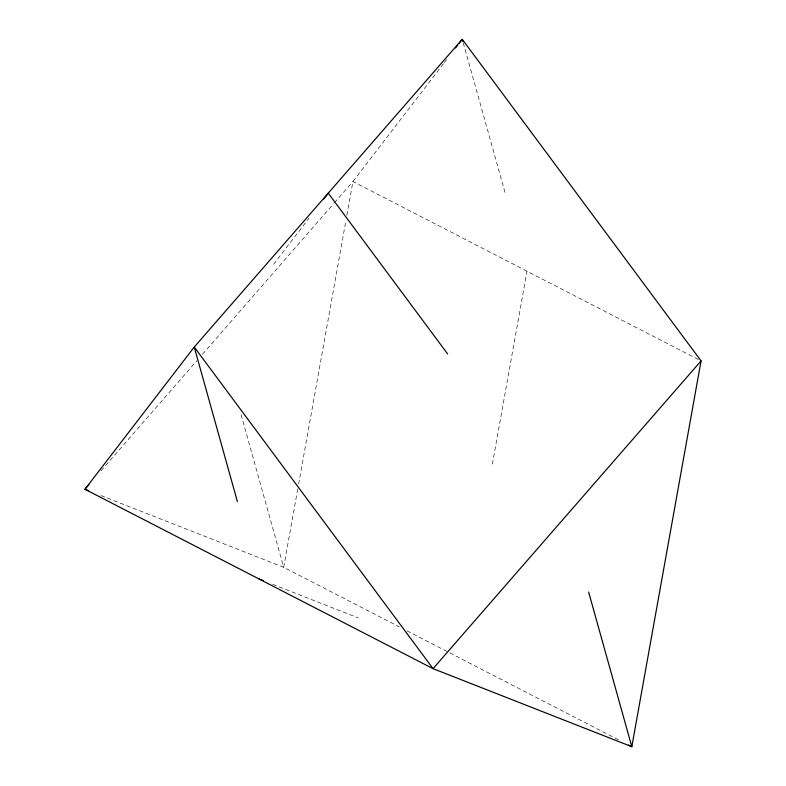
<?xml version="1.0" encoding="UTF-8"?>
<svg xmlns="http://www.w3.org/2000/svg" width="786" height="786" viewBox="0 0 786 786"><rect width="100%" height="100%" fill="white"/><g stroke="black" fill="none" stroke-linecap="round" stroke-linejoin="round"><path stroke-width="0.59" stroke-dasharray="3.93 2.95" d="M297.756 488.931L283.687 567.295L399.367 626.914M298.621 484.117L345.801 221.298M346.881 215.266L352.943 181.507L443.658 63.489M492.38 464.104L527.003 271.209M273.597 264.283L309.045 218.154M444.404 62.516L446.635 59.618M101.03 470.775L196.805 360.803M202.444 354.329L333.628 203.692M334.433 202.768L352.943 181.507L699.972 360.352M100.932 495.534L283.687 567.295L240.526 412.689M272.703 584.342L358.377 617.983M407.01 630.844L620.901 741.08M463.239 42.837L505.418 193.906"/><path stroke-width="1.18" d="M701.063 360.912L631.816 746.7L433.057 668.66L84.937 489.256L194.25 347.048L462.247 39.3L701.063 360.912L433.057 668.66L194.25 347.048L237.411 501.655M323.812 198.937L328.253 193.169L447.656 353.975M455.556 48.005L457.786 45.107M459.279 43.171L462.247 39.3L462.905 41.658M88.965 484.638L84.937 489.256L88.366 490.602M258.997 578.958L263.565 580.756M628.535 745.01L631.816 746.7L588.645 592.094"/></g></svg>
